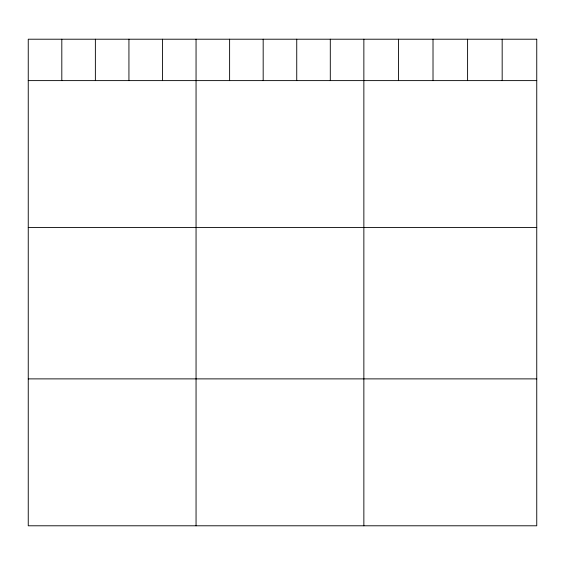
<?xml version="1.0" encoding="UTF-8"?>
<svg xmlns="http://www.w3.org/2000/svg" width="565" height="565" viewBox="0 0 565 565"><rect width="100%" height="100%" fill="white"/><g stroke="black" fill="none" stroke-linecap="round" stroke-linejoin="round"><path stroke-width="0.85" d="M28.25 80.611L536.75 80.611M28.25 227.518L536.75 227.518M28.25 378.882L536.75 378.882M502.172 39.211L502.172 80.611M467.594 39.211L467.594 80.611M433.016 39.211L433.016 80.611M398.438 39.211L398.438 80.611M363.86 39.211L363.86 525.789M330.299 39.211L330.299 80.611M296.738 39.211L296.738 80.611M263.177 39.211L263.177 80.611M229.616 39.211L229.616 80.611M196.055 39.211L196.055 525.789M162.494 39.211L162.494 80.611M128.933 39.211L128.933 80.611M95.372 39.211L95.372 80.611M61.811 39.211L61.811 80.611M536.75 39.211L28.25 39.211L28.25 525.789L536.75 525.789L536.75 39.211"/></g></svg>
